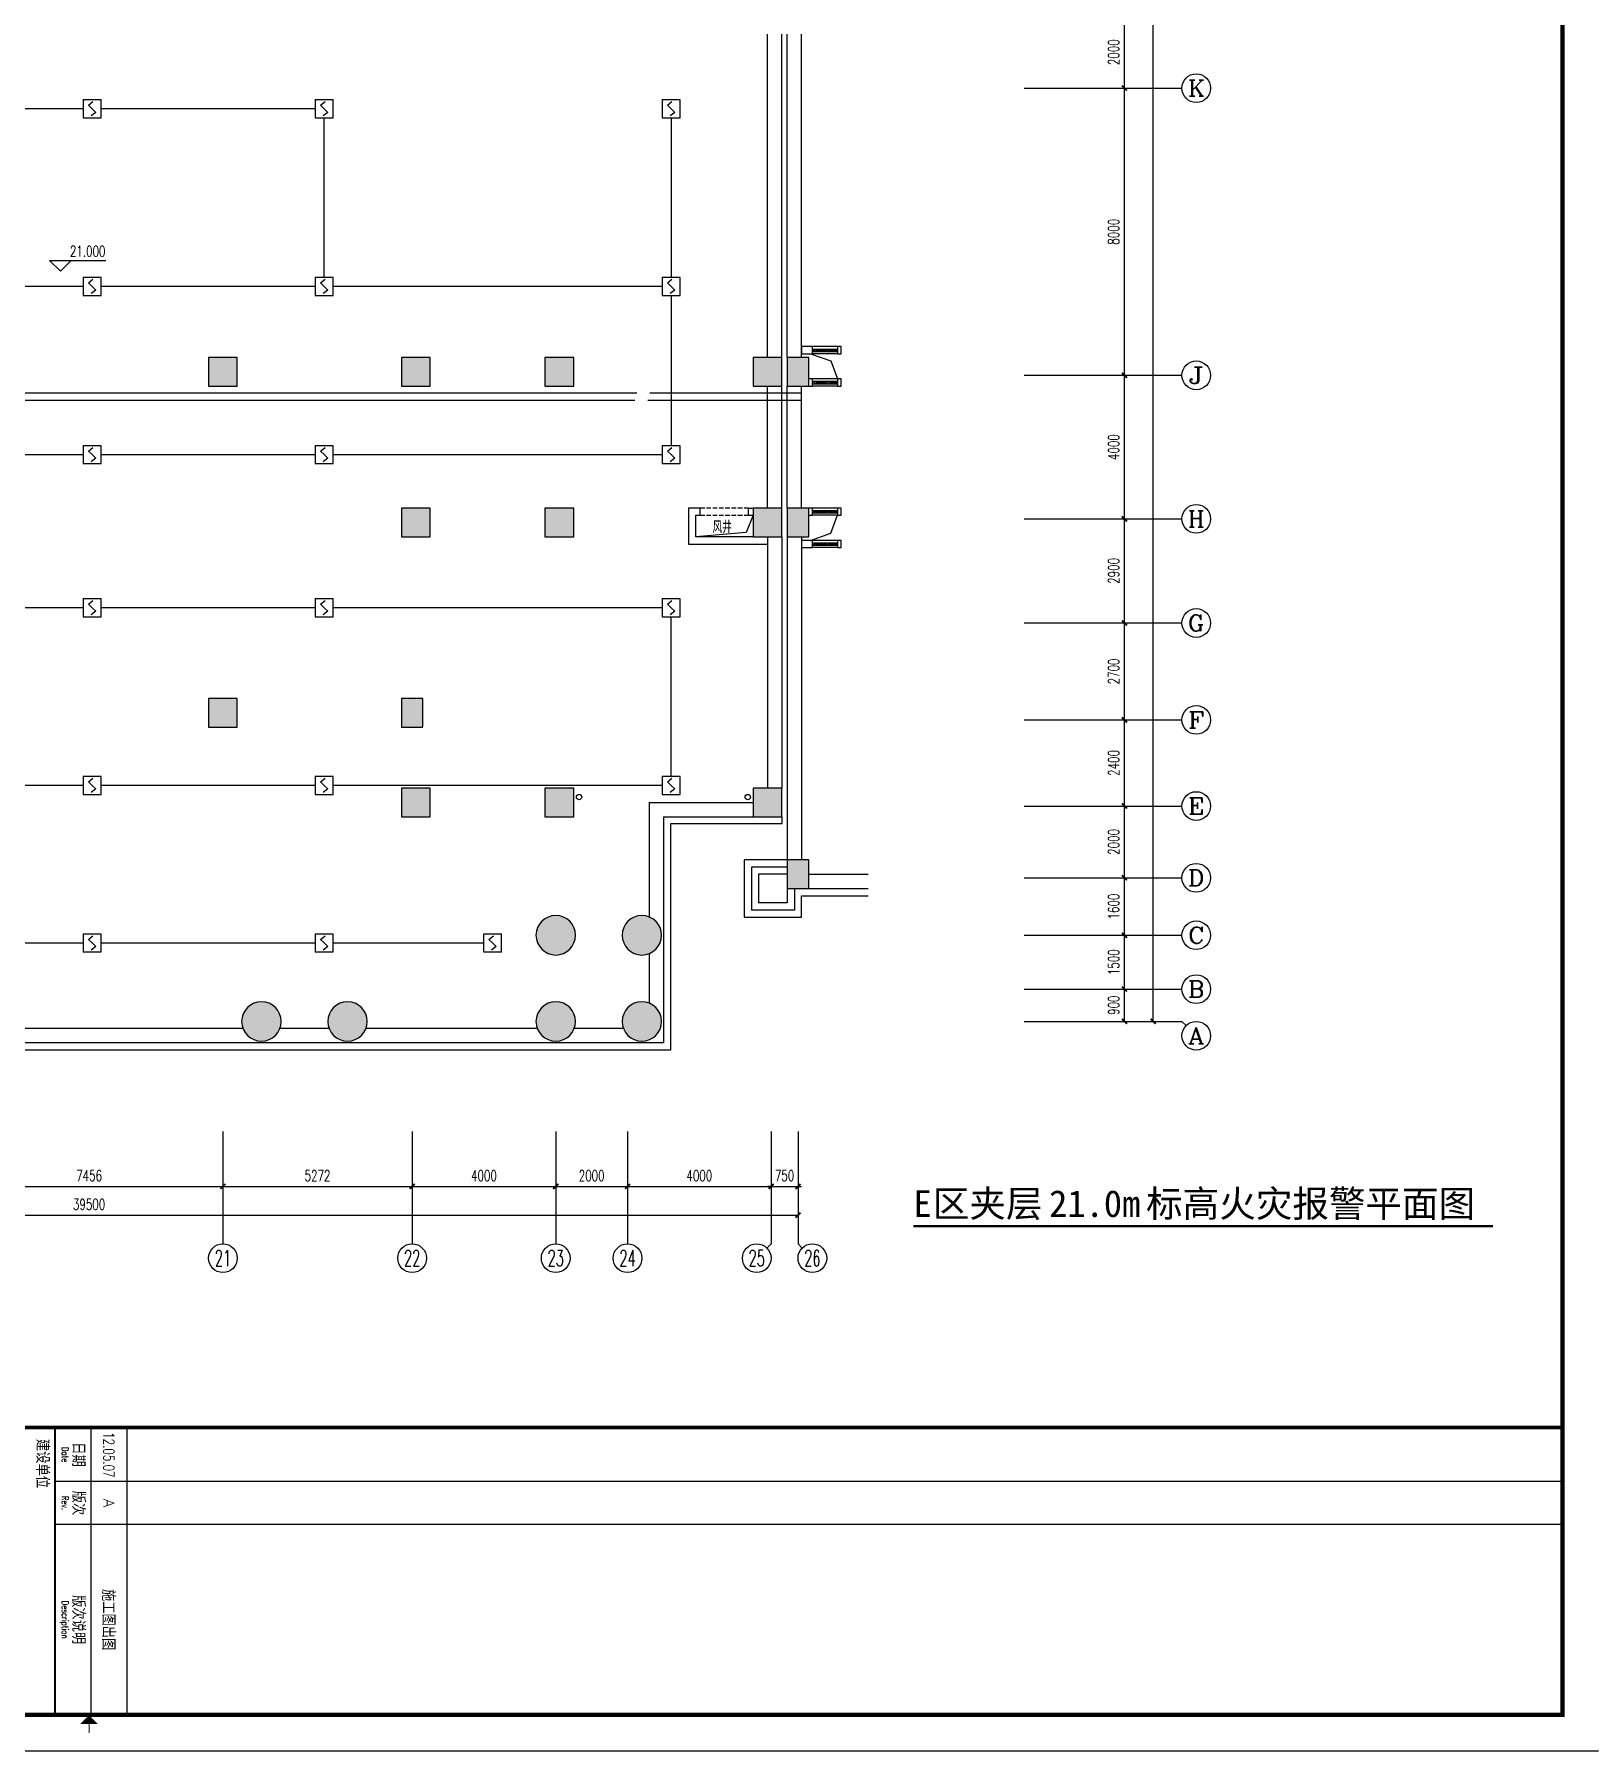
# Model space of a CAD drawing. Extents: x 190999 to 918899, y -200814 to 215286.
# Drawn here: x 791223 to 834553, y -200814 to -152996 of the extents above; entities that cross this region are included whole.
import ezdxf
from ezdxf.enums import TextEntityAlignment as Align

# ---------------------------------------------------------------- set-up
doc = ezdxf.new("R2010")
doc.units = 0
doc.header["$LTSCALE"] = 1000
doc.header["$MEASUREMENT"] = 0
doc.linetypes.add('DASH', pattern=[0.35, 0.25, -0.1])
doc.layers.get('Defpoints').update_dxf_attribs({"color": 1})
for name, color, linetype in [('00-EQUIP', 3, 'Continuous'), ('00-WIRE-4', 6, 'Continuous'), ('A-墙线', 2, 'Continuous'), ('A-外包装修', 250, 'Continuous'), ('AXIS', 3, 'Continuous'), ('AXIS_TEXT', 7, 'Continuous'), ('COLUMN', 2, 'Continuous'), ('DIM_ELEV', 3, 'Continuous'), ('DIM_SYMB', 3, 'Continuous'), ('PUB_HATCH', 250, 'Continuous'), ('PUB_TEXT', 7, 'Continuous'), ('WALL', 2, 'Continuous'), ('WINDOW', 177, 'Continuous'), ('图框', 189, 'Continuous'), ('房间名称', 7, 'Continuous'), ('洞口线', 165, 'Continuous'), ('雨水管', 151, 'Continuous')]:
    doc.layers.add(name, color=color, linetype=linetype)
doc.styles.add('_TCH_AXIS', font='COMPLEX', dxfattribs={"bigfont": 'GBCBIG'})
doc.styles.add('_TCH_DIM', font='SIMPLEX', dxfattribs={"bigfont": 'GBCBIG'})
doc.styles.add('COMPLEX', font='COMPLEX')
doc.styles.add('DIM_FONT', font='SIMPLEX', dxfattribs={"width": 0.7, "bigfont": 'GBCBIG'})
doc.styles.add('HT', font='simhei.ttf')
doc.styles.get("Standard").update_dxf_attribs({"font": 'simhei.ttf'})
doc.styles.add('TKZ1_tjhts.shx', font='tjromant.shx', dxfattribs={"bigfont": 'tjhts.shx'})
doc.styles.add('TKZ2_tjkts.shx', font='tjromant.shx', dxfattribs={"bigfont": 'tjkts.shx'})
doc.styles.add('XXK', font='romans.shx', dxfattribs={"width": 0.75, "bigfont": 'hzf.shx'})
doc.linetypes.add('4INE', pattern='A,1,-0.15,["4",XXK,S=0.3,R=0,X=-0.1,Y=-0.1],-0.25', length=1.4)
doc.dimstyles.new('DIMN', dxfattribs={"dimtxt": 300, "dimasz": 100, "dimexe": 250, "dimexo": 300, "dimgap": 150, "dimtad": 1, "dimdec": 0, "dimzin": 0, "dimdsep": 46, "dimtxsty": 'DIM_FONT', "dimblk": 'ARCHTICK', "dimcen": 0.09, "dimclrt": 7, "dimazin": 2, "dimtfac": 1, "dimtdec": 0, "dimtix": 1, "dimtmove": 2, "dimatfit": 3, "dimfxl": 0, "dimtolj": 1, "dimtzin": 0, "dimarcsym": 0})

# ---------------------------------------------------------------- blocks, each defined once
blk = doc.blocks.new('TJAD_TK_A0')
at = {"layer": '图框'}
for p, q in [((2162, -441.7), (2162, 399.3)), ((2087, 389.3), (2087, -30.7)), ((2099, 389.3), (2099, -30.7)), ((2072, -10.7), (2152, -10.7)), ((2072, -20.7), (2152, -20.7)), ((2072, -30.7), (2152, -30.7))]:
    blk.add_line(p, q, dxfattribs=at)
at = {"layer": '图框', "const_width": 1.2}
blk.add_lwpolyline([(2152, -431.7), (2152, 389.3), (998, 389.3), (998, -431.7)], close=True, dxfattribs=at)
at = {"layer": '图框'}
for points, const_width in [([(2072, 389.3), (2072, -431.7)], 1), ([(2154.61, -21.2), (2157.11, -21.2)], 0.3), ([(2072, -30.7), (2152, -30.7)], 0.6)]:
    blk.add_lwpolyline(points, dxfattribs=dict(at, const_width=const_width))
blk.add_solid([(2154.61, -23.7), (2154.61, -18.7), (2152.11, -21.2)], dxfattribs=at)
at = {"layer": '图框', "color": 3, "style": 'TKZ1_tjhts.shx', "width": 0.7}
blk.add_text('12.05.07', height=3, dxfattribs=at).set_placement((2079.58, -15.7), align=Align.MIDDLE_CENTER)
at = {"layer": '图框', "color": 3, "style": 'TKZ1_tjhts.shx'}
for s, height, p in [('A', 3, (2093, -15.7)), ('施工图出图', 3.6, (2125.5, -15.83))]:
    blk.add_text(s, height=height, dxfattribs=at).set_placement(p, align=Align.MIDDLE_CENTER)
at = {"layer": '图框', "style": 'TKZ2_tjkts.shx'}
for s, p in [('日期', (2079.5, -24.16)), ('版次', (2093, -24.16)), ('版次说明', (2125.5, -24.16)), ('建设单位', (2082, -34.16))]:
    blk.add_text(s, height=3.6, dxfattribs=at).set_placement(p, align=Align.MIDDLE_CENTER)
at = {"layer": '图框', "style": 'TKZ2_tjkts.shx', "width": 0.8}
for s, p in [('Date', (2079.5, -27.86)), ('Rev.', (2093, -27.86)), ('Description', (2125.5, -27.86))]:
    blk.add_text(s, height=1.8, dxfattribs=at).set_placement(p, align=Align.MIDDLE_CENTER)
blk = doc.blocks.new('_ArchTick')
at = {"const_width": 0.5}
blk.add_lwpolyline([(-0.7, -0.7), (0.7, 0.7)], dxfattribs=at)
blk = doc.blocks.new('*D1711')
at = {"layer": 'AXIS', "color": 0, "lineweight": -2}
for p, q in [((820799, -179596), (821843, -179596)), ((821593, -180496), (821593, -179596)), ((820799, -180496), (821843, -180496))]:
    blk.add_line(p, q, dxfattribs=at)
at = {"layer": 'Defpoints', "color": 0}
for p in [(820499, -179596), (821593, -179596), (820499, -180496)]:
    blk.add_point(p, dxfattribs=at)
at = {"layer": 'AXIS', "color": 0, "lineweight": -2, "xscale": 100, "yscale": 100, "zscale": 100}
for p, rotation in [((821593, -179596), 90), ((821593, -180496), 270)]:
    blk.add_blockref('_ArchTick', p, dxfattribs=dict(at, rotation=rotation))
at = {"layer": 'AXIS', "color": 7, "insert": (821293, -180046), "char_height": 300, "attachment_point": 5, "rotation": 90, "style": 'DIM_FONT'}
blk.add_mtext('\\A1;900', dxfattribs=at)
blk = doc.blocks.new('*D1712')
at = {"layer": 'AXIS', "color": 0, "lineweight": -2}
for p, q in [((820799, -178096), (821843, -178096)), ((821593, -179596), (821593, -178096)), ((820799, -179596), (821843, -179596))]:
    blk.add_line(p, q, dxfattribs=at)
at = {"layer": 'Defpoints', "color": 0}
for p in [(820499, -178096), (821593, -178096), (820499, -179596)]:
    blk.add_point(p, dxfattribs=at)
at = {"layer": 'AXIS', "color": 0, "lineweight": -2, "xscale": 100, "yscale": 100, "zscale": 100}
for p, rotation in [((821593, -178096), 90), ((821593, -179596), 270)]:
    blk.add_blockref('_ArchTick', p, dxfattribs=dict(at, rotation=rotation))
at = {"layer": 'AXIS', "color": 7, "insert": (821293, -178846), "char_height": 300, "attachment_point": 5, "rotation": 90, "style": 'DIM_FONT'}
blk.add_mtext('\\A1;1500', dxfattribs=at)
blk = doc.blocks.new('*D1713')
at = {"layer": 'AXIS', "color": 0, "lineweight": -2}
for p, q in [((820799, -176496), (821843, -176496)), ((821593, -178096), (821593, -176496)), ((820799, -178096), (821843, -178096))]:
    blk.add_line(p, q, dxfattribs=at)
at = {"layer": 'Defpoints', "color": 0}
for p in [(820499, -176496), (821593, -176496), (820499, -178096)]:
    blk.add_point(p, dxfattribs=at)
at = {"layer": 'AXIS', "color": 0, "lineweight": -2, "xscale": 100, "yscale": 100, "zscale": 100}
for p, rotation in [((821593, -176496), 90), ((821593, -178096), 270)]:
    blk.add_blockref('_ArchTick', p, dxfattribs=dict(at, rotation=rotation))
at = {"layer": 'AXIS', "color": 7, "insert": (821293, -177296), "char_height": 300, "attachment_point": 5, "rotation": 90, "style": 'DIM_FONT'}
blk.add_mtext('\\A1;1600', dxfattribs=at)
blk = doc.blocks.new('*D1714')
at = {"layer": 'AXIS', "color": 0, "lineweight": -2}
for p, q in [((820799, -174496), (821843, -174496)), ((821593, -176496), (821593, -174496)), ((820799, -176496), (821843, -176496))]:
    blk.add_line(p, q, dxfattribs=at)
at = {"layer": 'Defpoints', "color": 0}
for p in [(820499, -174496), (821593, -174496), (820499, -176496)]:
    blk.add_point(p, dxfattribs=at)
at = {"layer": 'AXIS', "color": 0, "lineweight": -2, "xscale": 100, "yscale": 100, "zscale": 100}
for p, rotation in [((821593, -174496), 90), ((821593, -176496), 270)]:
    blk.add_blockref('_ArchTick', p, dxfattribs=dict(at, rotation=rotation))
at = {"layer": 'AXIS', "color": 7, "insert": (821293, -175496), "char_height": 300, "attachment_point": 5, "rotation": 90, "style": 'DIM_FONT'}
blk.add_mtext('\\A1;2000', dxfattribs=at)
blk = doc.blocks.new('*D1715')
at = {"layer": 'AXIS', "color": 0, "lineweight": -2}
for p, q in [((820799, -172096), (821843, -172096)), ((821593, -174496), (821593, -172096)), ((820799, -174496), (821843, -174496))]:
    blk.add_line(p, q, dxfattribs=at)
at = {"layer": 'Defpoints', "color": 0}
for p in [(820499, -172096), (821593, -172096), (820499, -174496)]:
    blk.add_point(p, dxfattribs=at)
at = {"layer": 'AXIS', "color": 0, "lineweight": -2, "xscale": 100, "yscale": 100, "zscale": 100}
for p, rotation in [((821593, -172096), 90), ((821593, -174496), 270)]:
    blk.add_blockref('_ArchTick', p, dxfattribs=dict(at, rotation=rotation))
at = {"layer": 'AXIS', "color": 7, "insert": (821293, -173296), "char_height": 300, "attachment_point": 5, "rotation": 90, "style": 'DIM_FONT'}
blk.add_mtext('\\A1;2400', dxfattribs=at)
blk = doc.blocks.new('*D1716')
at = {"layer": 'AXIS', "color": 0, "lineweight": -2}
for p, q in [((820799, -169396), (821843, -169396)), ((821593, -172096), (821593, -169396)), ((820799, -172096), (821843, -172096))]:
    blk.add_line(p, q, dxfattribs=at)
at = {"layer": 'Defpoints', "color": 0}
for p in [(820499, -169396), (821593, -169396), (820499, -172096)]:
    blk.add_point(p, dxfattribs=at)
at = {"layer": 'AXIS', "color": 0, "lineweight": -2, "xscale": 100, "yscale": 100, "zscale": 100}
for p, rotation in [((821593, -169396), 90), ((821593, -172096), 270)]:
    blk.add_blockref('_ArchTick', p, dxfattribs=dict(at, rotation=rotation))
at = {"layer": 'AXIS', "color": 7, "insert": (821293, -170746), "char_height": 300, "attachment_point": 5, "rotation": 90, "style": 'DIM_FONT'}
blk.add_mtext('\\A1;2700', dxfattribs=at)
blk = doc.blocks.new('*D1717')
at = {"layer": 'AXIS', "color": 0, "lineweight": -2}
for p, q in [((820799, -166496), (821843, -166496)), ((821593, -169396), (821593, -166496)), ((820799, -169396), (821843, -169396))]:
    blk.add_line(p, q, dxfattribs=at)
at = {"layer": 'Defpoints', "color": 0}
for p in [(820499, -166496), (821593, -166496), (820499, -169396)]:
    blk.add_point(p, dxfattribs=at)
at = {"layer": 'AXIS', "color": 0, "lineweight": -2, "xscale": 100, "yscale": 100, "zscale": 100}
for p, rotation in [((821593, -166496), 90), ((821593, -169396), 270)]:
    blk.add_blockref('_ArchTick', p, dxfattribs=dict(at, rotation=rotation))
at = {"layer": 'AXIS', "color": 7, "insert": (821293, -167946), "char_height": 300, "attachment_point": 5, "rotation": 90, "style": 'DIM_FONT'}
blk.add_mtext('\\A1;2900', dxfattribs=at)
blk = doc.blocks.new('*D1718')
at = {"layer": 'AXIS', "color": 0, "lineweight": -2}
for p, q in [((820799, -162496), (821843, -162496)), ((821593, -166496), (821593, -162496)), ((820799, -166496), (821843, -166496))]:
    blk.add_line(p, q, dxfattribs=at)
at = {"layer": 'Defpoints', "color": 0}
for p in [(820499, -162496), (821593, -162496), (820499, -166496)]:
    blk.add_point(p, dxfattribs=at)
at = {"layer": 'AXIS', "color": 0, "lineweight": -2, "xscale": 100, "yscale": 100, "zscale": 100}
for p, rotation in [((821593, -162496), 90), ((821593, -166496), 270)]:
    blk.add_blockref('_ArchTick', p, dxfattribs=dict(at, rotation=rotation))
at = {"layer": 'AXIS', "color": 7, "insert": (821293, -164496), "char_height": 300, "attachment_point": 5, "rotation": 90, "style": 'DIM_FONT'}
blk.add_mtext('\\A1;4000', dxfattribs=at)
blk = doc.blocks.new('*D1719')
at = {"layer": 'AXIS', "color": 0, "lineweight": -2}
for p, q in [((820799, -154496), (821843, -154496)), ((821593, -162496), (821593, -154496)), ((820799, -162496), (821843, -162496))]:
    blk.add_line(p, q, dxfattribs=at)
at = {"layer": 'Defpoints', "color": 0}
for p in [(820499, -154496), (821593, -154496), (820499, -162496)]:
    blk.add_point(p, dxfattribs=at)
at = {"layer": 'AXIS', "color": 0, "lineweight": -2, "xscale": 100, "yscale": 100, "zscale": 100}
for p, rotation in [((821593, -154496), 90), ((821593, -162496), 270)]:
    blk.add_blockref('_ArchTick', p, dxfattribs=dict(at, rotation=rotation))
at = {"layer": 'AXIS', "color": 7, "insert": (821293, -158496), "char_height": 300, "attachment_point": 5, "rotation": 90, "style": 'DIM_FONT'}
blk.add_mtext('\\A1;8000', dxfattribs=at)
blk = doc.blocks.new('*D1720')
at = {"layer": 'AXIS', "color": 0, "lineweight": -2}
for p, q in [((820799, -152496), (821843, -152496)), ((821593, -154496), (821593, -152496)), ((820799, -154496), (821843, -154496))]:
    blk.add_line(p, q, dxfattribs=at)
at = {"layer": 'Defpoints', "color": 0}
for p in [(820499, -152496), (821593, -152496), (820499, -154496)]:
    blk.add_point(p, dxfattribs=at)
at = {"layer": 'AXIS', "color": 0, "lineweight": -2, "xscale": 100, "yscale": 100, "zscale": 100}
for p, rotation in [((821593, -152496), 90), ((821593, -154496), 270)]:
    blk.add_blockref('_ArchTick', p, dxfattribs=dict(at, rotation=rotation))
at = {"layer": 'AXIS', "color": 7, "insert": (821293, -153496), "char_height": 300, "attachment_point": 5, "rotation": 90, "style": 'DIM_FONT'}
blk.add_mtext('\\A1;2000', dxfattribs=at)
blk = doc.blocks.new('*D1738')
at = {"layer": 'AXIS', "color": 0, "lineweight": -2}
for p, q in [((820799, -92496), (822643, -92496)), ((822393, -180496), (822393, -92496)), ((820799, -180496), (822643, -180496))]:
    blk.add_line(p, q, dxfattribs=at)
at = {"layer": 'Defpoints', "color": 0}
for p in [(820499, -92496), (822393, -92496), (820499, -180496)]:
    blk.add_point(p, dxfattribs=at)
at = {"layer": 'AXIS', "color": 0, "lineweight": -2, "xscale": 100, "yscale": 100, "zscale": 100}
for p, rotation in [((822393, -92496), 90), ((822393, -180496), 270)]:
    blk.add_blockref('_ArchTick', p, dxfattribs=dict(at, rotation=rotation))
at = {"layer": 'AXIS', "color": 7, "insert": (822093, -136496), "char_height": 300, "attachment_point": 5, "rotation": 90, "style": 'DIM_FONT'}
blk.add_mtext('\\A1;88000', dxfattribs=at)
blk = doc.blocks.new('*D1772')
at = {"layer": 'AXIS', "color": 0, "lineweight": -2}
for p, q in [((789021, -183868), (789021, -185343)), ((796476, -183868), (796476, -185343)), ((789021, -185093), (796476, -185093))]:
    blk.add_line(p, q, dxfattribs=at)
at = {"layer": 'Defpoints', "color": 0}
for p in [(789021, -183568), (796476, -183568), (796476, -185093)]:
    blk.add_point(p, dxfattribs=at)
at = {"layer": 'AXIS', "color": 0, "lineweight": -2, "xscale": 100, "yscale": 100, "zscale": 100, "rotation": 180}
blk.add_blockref('_ArchTick', (789021, -185093), dxfattribs=at)
at = {"layer": 'AXIS', "color": 0, "lineweight": -2, "xscale": 100, "yscale": 100, "zscale": 100}
blk.add_blockref('_ArchTick', (796476, -185093), dxfattribs=at)
at = {"layer": 'AXIS', "color": 7, "insert": (792749, -184793), "char_height": 300, "attachment_point": 5, "style": 'DIM_FONT'}
blk.add_mtext('\\A1;7456', dxfattribs=at)
blk = doc.blocks.new('*D1773')
at = {"layer": 'AXIS', "color": 0, "lineweight": -2}
for p, q in [((796476, -183868), (796476, -185343)), ((801749, -183868), (801749, -185343)), ((796476, -185093), (801749, -185093))]:
    blk.add_line(p, q, dxfattribs=at)
at = {"layer": 'Defpoints', "color": 0}
for p in [(796476, -183568), (801749, -183568), (801749, -185093)]:
    blk.add_point(p, dxfattribs=at)
at = {"layer": 'AXIS', "color": 0, "lineweight": -2, "xscale": 100, "yscale": 100, "zscale": 100, "rotation": 180}
blk.add_blockref('_ArchTick', (796476, -185093), dxfattribs=at)
at = {"layer": 'AXIS', "color": 0, "lineweight": -2, "xscale": 100, "yscale": 100, "zscale": 100}
blk.add_blockref('_ArchTick', (801749, -185093), dxfattribs=at)
at = {"layer": 'AXIS', "color": 7, "insert": (799112, -184793), "char_height": 300, "attachment_point": 5, "style": 'DIM_FONT'}
blk.add_mtext('\\A1;5272', dxfattribs=at)
blk = doc.blocks.new('*D1774')
at = {"layer": 'AXIS', "color": 0, "lineweight": -2}
for p, q in [((801749, -183868), (801749, -185343)), ((805749, -183868), (805749, -185343)), ((801749, -185093), (805749, -185093))]:
    blk.add_line(p, q, dxfattribs=at)
at = {"layer": 'Defpoints', "color": 0}
for p in [(801749, -183568), (805749, -183568), (805749, -185093)]:
    blk.add_point(p, dxfattribs=at)
at = {"layer": 'AXIS', "color": 0, "lineweight": -2, "xscale": 100, "yscale": 100, "zscale": 100, "rotation": 180}
blk.add_blockref('_ArchTick', (801749, -185093), dxfattribs=at)
at = {"layer": 'AXIS', "color": 0, "lineweight": -2, "xscale": 100, "yscale": 100, "zscale": 100}
blk.add_blockref('_ArchTick', (805749, -185093), dxfattribs=at)
at = {"layer": 'AXIS', "color": 7, "insert": (803749, -184793), "char_height": 300, "attachment_point": 5, "style": 'DIM_FONT'}
blk.add_mtext('\\A1;4000', dxfattribs=at)
blk = doc.blocks.new('*D1775')
at = {"layer": 'AXIS', "color": 0, "lineweight": -2}
for p, q in [((805749, -183868), (805749, -185343)), ((807749, -183868), (807749, -185343)), ((805749, -185093), (807749, -185093))]:
    blk.add_line(p, q, dxfattribs=at)
at = {"layer": 'Defpoints', "color": 0}
for p in [(805749, -183568), (807749, -183568), (807749, -185093)]:
    blk.add_point(p, dxfattribs=at)
at = {"layer": 'AXIS', "color": 0, "lineweight": -2, "xscale": 100, "yscale": 100, "zscale": 100, "rotation": 180}
blk.add_blockref('_ArchTick', (805749, -185093), dxfattribs=at)
at = {"layer": 'AXIS', "color": 0, "lineweight": -2, "xscale": 100, "yscale": 100, "zscale": 100}
blk.add_blockref('_ArchTick', (807749, -185093), dxfattribs=at)
at = {"layer": 'AXIS', "color": 7, "insert": (806749, -184793), "char_height": 300, "attachment_point": 5, "style": 'DIM_FONT'}
blk.add_mtext('\\A1;2000', dxfattribs=at)
blk = doc.blocks.new('*D1776')
at = {"layer": 'AXIS', "color": 0, "lineweight": -2}
for p, q in [((807749, -183868), (807749, -185343)), ((811749, -183868), (811749, -185343)), ((807749, -185093), (811749, -185093))]:
    blk.add_line(p, q, dxfattribs=at)
at = {"layer": 'Defpoints', "color": 0}
for p in [(807749, -183568), (811749, -183568), (811749, -185093)]:
    blk.add_point(p, dxfattribs=at)
at = {"layer": 'AXIS', "color": 0, "lineweight": -2, "xscale": 100, "yscale": 100, "zscale": 100, "rotation": 180}
blk.add_blockref('_ArchTick', (807749, -185093), dxfattribs=at)
at = {"layer": 'AXIS', "color": 0, "lineweight": -2, "xscale": 100, "yscale": 100, "zscale": 100}
blk.add_blockref('_ArchTick', (811749, -185093), dxfattribs=at)
at = {"layer": 'AXIS', "color": 7, "insert": (809749, -184793), "char_height": 300, "attachment_point": 5, "style": 'DIM_FONT'}
blk.add_mtext('\\A1;4000', dxfattribs=at)
blk = doc.blocks.new('*D1777')
at = {"layer": 'AXIS', "color": 0, "lineweight": -2}
for p, q in [((811749, -183868), (811749, -185343)), ((812499, -183868), (812499, -185343)), ((811749, -185093), (811649, -185093)), ((811749, -185093), (812499, -185093)), ((812499, -185093), (812599, -185093))]:
    blk.add_line(p, q, dxfattribs=at)
at = {"layer": 'Defpoints', "color": 0}
for p in [(811749, -183568), (812499, -183568), (812499, -185093)]:
    blk.add_point(p, dxfattribs=at)
at = {"layer": 'AXIS', "color": 0, "lineweight": -2, "xscale": 100, "yscale": 100, "zscale": 100}
blk.add_blockref('_ArchTick', (811749, -185093), dxfattribs=at)
at = {"layer": 'AXIS', "color": 0, "lineweight": -2, "xscale": 100, "yscale": 100, "zscale": 100, "rotation": 180}
blk.add_blockref('_ArchTick', (812499, -185093), dxfattribs=at)
at = {"layer": 'AXIS', "color": 7, "insert": (812124, -184793), "char_height": 300, "attachment_point": 5, "style": 'DIM_FONT'}
blk.add_mtext('\\A1;750', dxfattribs=at)
blk = doc.blocks.new('*D1778')
at = {"layer": 'AXIS', "color": 0, "lineweight": -2}
for p, q in [((772999, -183868), (772999, -186143)), ((812499, -183868), (812499, -186143)), ((772999, -185893), (812499, -185893))]:
    blk.add_line(p, q, dxfattribs=at)
at = {"layer": 'Defpoints', "color": 0}
for p in [(772999, -183568), (812499, -183568), (812499, -185893)]:
    blk.add_point(p, dxfattribs=at)
at = {"layer": 'AXIS', "color": 0, "lineweight": -2, "xscale": 100, "yscale": 100, "zscale": 100, "rotation": 180}
blk.add_blockref('_ArchTick', (772999, -185893), dxfattribs=at)
at = {"layer": 'AXIS', "color": 0, "lineweight": -2, "xscale": 100, "yscale": 100, "zscale": 100}
blk.add_blockref('_ArchTick', (812499, -185893), dxfattribs=at)
at = {"layer": 'AXIS', "color": 7, "insert": (792749, -185593), "char_height": 300, "attachment_point": 5, "style": 'DIM_FONT'}
blk.add_mtext('\\A1;39500', dxfattribs=at)
blk = doc.blocks.new('$WINLIB2D$00000039')
at = {"color": 0}
for p, q in [((0.5, 0.5), (-0.5, 0.5)), ((-0.5, 0.167), (0.5, 0.167)), ((-0.452, -0.167), (-0.5, 0.084)), ((-0.384, -0.167), (-0.448, 0.167)), ((-0.316, -0.167), (-0.38, 0.167)), ((-0.248, -0.167), (-0.312, 0.167)), ((-0.18, -0.167), (-0.244, 0.167)), ((-0.112, -0.167), (-0.176, 0.167)), ((-0.044, -0.167), (-0.108, 0.167)), ((0.024, -0.167), (-0.04, 0.167)), ((0.092, -0.167), (0.028, 0.167)), ((0.16, -0.167), (0.096, 0.167)), ((0.228, -0.167), (0.164, 0.167)), ((0.296, -0.167), (0.232, 0.167)), ((0.364, -0.167), (0.3, 0.167)), ((0.432, -0.167), (0.368, 0.167)), ((0.5, -0.167), (0.436, 0.167)), ((-0.5, -0.167), (0.5, -0.167)), ((0.5, -0.5), (-0.5, -0.5))]:
    blk.add_line(p, q, dxfattribs=at)
blk = doc.blocks.new('_AXISO')
blk.add_circle((0, 0), 0.5)
at = {"layer": 'AXIS_TEXT', "style": 'COMPLEX', "width": 1.041667}
blk.add_attdef('A', text='', height=0.56, dxfattribs=at).set_placement((-0.25, -0.28), (0.25, -0.28), align=Align.FIT)
blk = doc.blocks.new('_LINKPT1')
at = {"color": 0}
blk.add_line((0, 0), (0, 0), dxfattribs=at)
blk = doc.blocks.new('3S1KCGW2')
for p, q in [((0.5, 0.5), (-0.5, 0.5)), ((-0.5, 0.5), (-0.5, -0.5)), ((-0.2, 0.2), (0.05, 0.4)), ((0, 0), (-0.2, 0.2)), ((0, 0), (0.2, -0.2)), ((0.5, -0.5), (0.5, 0.5)), ((-0.5, -0.5), (0.5, -0.5)), ((0.2, -0.2), (-0.05, -0.4))]:
    blk.add_line(p, q)
at = {"const_width": 0.04, "flags": 128}
blk.add_lwpolyline([(-0.5, -0.5), (-0.5, 0.5), (0.5, 0.5), (0.5, -0.5)], close=True, dxfattribs=at)
at = {"xscale": 0.002, "yscale": 0.002, "zscale": 0.002}
for p in [(-0.5, 0), (0, 0.5), (0.5, 0), (0, -0.5)]:
    blk.add_blockref('_LINKPT1', p, dxfattribs=at)
at = {"flags": 9}
blk.add_attdef('A', (0, 0), '', height=0.00002, dxfattribs=at)

msp = doc.modelspace()

# ---------------------------------------------------------------- hatches: boundary and pattern name
at = {"layer": 'PUB_HATCH'}
for points in [[(796876.5, -161996.3), (796076.5, -161996.3), (796076.5, -162796.3), (796876.5, -162796.3)], [(801448.5, -162796.3), (802248.5, -162796.3), (802248.5, -161996.3), (801448.5, -161996.3)], [(805448.5, -161996.3), (805448.5, -162796.3), (806248.5, -162796.3), (806248.5, -161996.3)], [(811248.5, -161996.3), (811248.5, -162796.3), (812048.5, -162796.3), (812048.5, -161996.3)], [(812198.5, -161996.3), (812198.5, -162796.3), (812798.5, -162796.3), (812798.5, -161996.3)], [(801448.5, -166196.3), (801448.5, -166996.3), (802248.5, -166996.3), (802248.5, -166196.3)], [(805448.5, -166196.3), (805448.5, -166996.3), (806248.5, -166996.3), (806248.5, -166196.3)], [(811248.5, -166196.3), (811248.5, -166996.3), (812048.5, -166996.3), (812048.5, -166196.3)], [(812198.5, -166196.3), (812198.5, -166996.3), (812798.5, -166996.3), (812798.5, -166196.3)], [(796076.5, -171496.3), (796076.5, -172296.3), (796876.5, -172296.3), (796876.5, -171496.3)], [(801448.5, -171496.3), (801448.5, -172296.3), (802048.5, -172296.3), (802048.5, -171496.3)], [(801448.5, -173996.3), (801448.5, -174796.3), (802248.5, -174796.3), (802248.5, -173996.3)], [(805448.5, -173996.3), (805448.5, -174796.3), (806248.5, -174796.3), (806248.5, -173996.3)], [(811248.5, -173996.3), (811248.5, -174796.3), (812048.5, -174796.3), (812048.5, -173996.3)], [(812198.5, -175996.3), (812198.5, -176796.3), (812798.5, -176796.3), (812798.5, -175996.3)], [(805198.5, -178096.3, 1), (806298.5, -178096.3, 1)], [(808698.5, -178096.3, 1), (807598.5, -178096.3, 1)], [(798098.5, -180496.3, 1), (796998.5, -180496.3, 1)], [(800498.5, -180496.3, 1), (799398.5, -180496.3, 1)], [(806298.5, -180496.3, 1), (805198.5, -180496.3, 1)], [(808698.5, -180496.3, 1), (807598.5, -180496.3, 1)]]:
    msp.add_hatch(color=256, dxfattribs=at).paths.add_polyline_path(points)

# ---------------------------------------------------------------- linework, layer by layer
at = {"layer": '00-WIRE-4'}
for p, q in [((792582, -155071.3), (786455, -155071.3)), ((799046, -155071.3), (793082, -155071.3)), ((799296, -159771.3), (799296, -155321.3)), ((808962, -155321.3), (808962, -159771.3)), ((792582, -160021.3), (786455, -160021.3)), ((799046, -160021.3), (793082, -160021.3)), ((808712, -160021.3), (799546, -160021.3)), ((808962, -160271.3), (808962, -164456.8)), ((807953.8, -163196.3), (781048.5, -163196.3)), ((812598.5, -163196.3), (808317.5, -163196.3)), ((786455, -164706.8), (792582, -164706.8)), ((793082, -164706.8), (799046, -164706.8)), ((799546, -164706.8), (808712, -164706.8)), ((792582, -168971.3), (786455, -168971.3)), ((799046, -168971.3), (793082, -168971.3)), ((808712, -168971.3), (799546, -168971.3)), ((808962, -173671.3), (808962, -169221.3)), ((792582, -173921.3), (786455, -173921.3)), ((799046, -173921.3), (793082, -173921.3)), ((808712, -173921.3), (799546, -173921.3)), ((786455, -178311.3), (792582, -178311.3)), ((793082, -178311.3), (799046, -178311.3)), ((799546, -178311.3), (803738.5, -178311.3))]:
    msp.add_line(p, q, dxfattribs=at)
at = {"layer": '00-WIRE-4', "linetype": '4INE'}
for p, q in [((808010.3, -162996.3), (781248.5, -162996.3)), ((812598.5, -162996.3), (808374, -162996.3))]:
    msp.add_line(p, q, dxfattribs=at)
at = {"layer": 'A-墙线'}
for p, q in [((811648.5, -161996.3), (811648.5, -152996.3)), ((812048.5, -161996.3), (812048.5, -152996.3)), ((812198.5, -161996.3), (812198.5, -152996.3)), ((812598.5, -161996.3), (812598.5, -152996.3)), ((811648.5, -166196.3), (811648.5, -162796.3)), ((812048.5, -166196.3), (812048.5, -162796.3)), ((812198.5, -166196.3), (812198.5, -162796.3)), ((812598.5, -166196.3), (812598.5, -162796.3)), ((811123.5, -166396.3), (811123.5, -166196.3)), ((811648.5, -166996.3), (811648.5, -173996.3)), ((812048.5, -166996.3), (812048.5, -173996.3)), ((812198.5, -166996.3), (812198.5, -175996.3)), ((812598.5, -166996.3), (812598.5, -175996.3)), ((808348.5, -174396.3), (811248.5, -174396.3)), ((808348.5, -174396.3), (808348.5, -177584)), ((808748.5, -174796.3), (811248.5, -174796.3)), ((808748.5, -174796.3), (808748.5, -181096.3)), ((811198.5, -176196.3), (811198.5, -177396.3)), ((812198.5, -176196.3), (811198.5, -176196.3)), ((811398.5, -176396.3), (811398.5, -177196.3)), ((812198.5, -176396.3), (811398.5, -176396.3)), ((812798.5, -176396.3), (814448.5, -176396.3)), ((812198.5, -176796.3), (812198.5, -177196.3)), ((812398.5, -176796.3), (812398.5, -177396.3)), ((812798.5, -176796.3), (814448.5, -176796.3)), ((812398.5, -177396.3), (811198.5, -177396.3)), ((812198.5, -177196.3), (811398.5, -177196.3)), ((808348.5, -178608.7), (808348.5, -179984)), ((797039.2, -180696.3), (788457.9, -180696.3)), ((799439.2, -180696.3), (798057.9, -180696.3)), ((805239.2, -180696.3), (800457.9, -180696.3)), ((807639.2, -180696.3), (806257.9, -180696.3)), ((808748.5, -181096.3), (776748.5, -181096.3))]:
    msp.add_line(p, q, dxfattribs=at)
for points in [[(811248.5, -166996.3), (809648.5, -166996.3), (809648.5, -166396.3), (809773.5, -166396.3), (809773.5, -166196.3), (809448.5, -166196.3), (809448.5, -167196.3), (811648.5, -167196.3)], [(811123.5, -166196.3), (811248.5, -166196.3)], [(811123.5, -166396.3), (811248.5, -166396.3)]]:
    msp.add_lwpolyline(points, dxfattribs=at)
at = {"layer": 'A-外包装修'}
for points in [[(812048.5, -174796.3), (812048.5, -174996.3), (808948.5, -174996.3), (808948.5, -181296.3), (776548.5, -181296.3), (776548.5, -174996.3), (773448.5, -174996.3), (773448.5, -174796.3)], [(812198.5, -175996.3), (810998.5, -175996.3), (810998.5, -177596.3), (812598.5, -177596.3), (812598.5, -176996.3), (814448.5, -176996.3)]]:
    msp.add_lwpolyline(points, dxfattribs=at)
at = {"layer": 'AXIS'}
for p, q in [((818798.5, -154496.3), (823193, -154496.3)), ((818798.5, -162496.3), (823193, -162496.3)), ((818798.5, -166496.3), (823193, -166496.3)), ((818798.5, -169396.3), (823193, -169396.3)), ((818798.5, -172096.3), (823193, -172096.3)), ((818798.5, -174496.3), (823193, -174496.3)), ((818798.5, -176496.3), (823193, -176496.3)), ((818798.5, -178096.3), (823193, -178096.3)), ((818798.5, -179596.3), (823193, -179596.3)), ((818798.5, -180496.3), (823193, -180496.3)), ((823310.1, -180613.5), (823193, -180496.3)), ((796476.5, -183567.8), (796476.5, -186692.8)), ((801748.5, -183567.8), (801748.5, -186692.8)), ((805748.5, -183567.8), (805748.5, -186692.8)), ((807748.5, -183567.8), (807748.5, -186692.8)), ((811748.5, -183567.8), (811748.5, -186692.8)), ((812498.5, -183567.8), (812498.5, -186692.8)), ((811631.4, -186810), (811748.5, -186692.8)), ((812615.7, -186810), (812498.5, -186692.8))]:
    msp.add_line(p, q, dxfattribs=at)
at = {"layer": 'COLUMN'}
for p, q in [((796876.5, -161996.3), (796076.5, -161996.3)), ((796076.5, -161996.3), (796076.5, -162796.3)), ((796876.5, -162796.3), (796876.5, -161996.3)), ((802248.5, -161996.3), (801448.5, -161996.3)), ((801448.5, -161996.3), (801448.5, -162796.3)), ((802248.5, -162796.3), (802248.5, -161996.3)), ((805448.5, -161996.3), (805448.5, -162796.3)), ((806248.5, -161996.3), (805448.5, -161996.3)), ((806248.5, -162796.3), (806248.5, -161996.3)), ((811248.5, -161996.3), (811248.5, -162796.3)), ((812048.5, -161996.3), (811248.5, -161996.3)), ((812048.5, -162796.3), (812048.5, -161996.3)), ((812198.5, -161996.3), (812198.5, -162796.3)), ((812798.5, -161996.3), (812198.5, -161996.3)), ((812798.5, -162796.3), (812798.5, -161996.3)), ((796076.5, -162796.3), (796876.5, -162796.3)), ((801448.5, -162796.3), (802248.5, -162796.3)), ((805448.5, -162796.3), (806248.5, -162796.3)), ((811248.5, -162796.3), (812048.5, -162796.3)), ((812198.5, -162796.3), (812798.5, -162796.3)), ((801448.5, -166196.3), (801448.5, -166996.3)), ((802248.5, -166196.3), (801448.5, -166196.3)), ((802248.5, -166996.3), (802248.5, -166196.3)), ((805448.5, -166196.3), (805448.5, -166996.3)), ((806248.5, -166196.3), (805448.5, -166196.3)), ((806248.5, -166996.3), (806248.5, -166196.3)), ((811248.5, -166196.3), (811248.5, -166996.3)), ((812048.5, -166196.3), (811248.5, -166196.3)), ((812048.5, -166996.3), (812048.5, -166196.3)), ((812198.5, -166196.3), (812198.5, -166996.3)), ((812798.5, -166196.3), (812198.5, -166196.3)), ((812798.5, -166996.3), (812798.5, -166196.3)), ((801448.5, -166996.3), (802248.5, -166996.3)), ((805448.5, -166996.3), (806248.5, -166996.3)), ((811248.5, -166996.3), (812048.5, -166996.3)), ((812198.5, -166996.3), (812798.5, -166996.3)), ((796076.5, -171496.3), (796076.5, -172296.3)), ((796876.5, -171496.3), (796076.5, -171496.3)), ((796876.5, -172296.3), (796876.5, -171496.3)), ((801448.5, -171496.3), (801448.5, -172296.3)), ((802048.5, -171496.3), (801448.5, -171496.3)), ((802048.5, -172296.3), (802048.5, -171496.3)), ((796076.5, -172296.3), (796876.5, -172296.3)), ((801448.5, -172296.3), (802048.5, -172296.3)), ((801448.5, -173996.3), (801448.5, -174796.3)), ((802248.5, -173996.3), (801448.5, -173996.3)), ((802248.5, -174796.3), (802248.5, -173996.3)), ((805448.5, -173996.3), (805448.5, -174796.3)), ((806248.5, -173996.3), (805448.5, -173996.3)), ((806248.5, -174796.3), (806248.5, -173996.3)), ((811248.5, -173996.3), (811248.5, -174796.3)), ((812048.5, -173996.3), (811248.5, -173996.3)), ((812048.5, -174796.3), (812048.5, -173996.3)), ((801448.5, -174796.3), (802248.5, -174796.3)), ((805448.5, -174796.3), (806248.5, -174796.3)), ((811248.5, -174796.3), (812048.5, -174796.3)), ((812198.5, -175996.3), (812198.5, -176796.3)), ((812798.5, -175996.3), (812198.5, -175996.3)), ((812798.5, -176796.3), (812798.5, -175996.3)), ((812198.5, -176796.3), (812798.5, -176796.3))]:
    msp.add_line(p, q, dxfattribs=at)
for centre, start, end in [((805748.5, -178096.3), 0, 180), ((808148.5, -178096.3), 0, 180), ((805748.5, -178096.3), 180, 0), ((808148.5, -178096.3), 180, 0), ((797548.5, -180496.3), 0, 180), ((799948.5, -180496.3), 0, 180), ((805748.5, -180496.3), 0, 180), ((808148.5, -180496.3), 0, 180), ((797548.5, -180496.3), 180, 0), ((799948.5, -180496.3), 180, 0), ((805748.5, -180496.3), 180, 0), ((808148.5, -180496.3), 180, 0)]:
    msp.add_arc(centre, 550, start, end, dxfattribs=at)
at = {"layer": 'DIM_ELEV'}
for p, q in [((791949.6, -159593.8), (791649.6, -159293.8)), ((791649.6, -159293.8), (793214.6, -159293.8)), ((791949.6, -159593.8), (792249.6, -159293.8))]:
    msp.add_line(p, q, dxfattribs=at)
at = {"layer": 'DIM_SYMB', "const_width": 70}
msp.add_lwpolyline([(815713.7, -186202.9), (831864.2, -186202.9)], dxfattribs=at)
at = {"layer": 'WALL'}
for p, q in [((812898.5, -161696.7), (812598.5, -161696.7)), ((812598.5, -161696.7), (812598.5, -161896.7)), ((812598.5, -161896.7), (812898.5, -161896.7)), ((812898.5, -161896.7), (812898.5, -161696.7)), ((813698.5, -161696.7), (813598.5, -161696.7)), ((813598.5, -161696.7), (813598.5, -161896.7)), ((813598.5, -161896.7), (813698.5, -161896.7)), ((813698.5, -161896.7), (813698.5, -161696.7)), ((812898.5, -162596.6), (812798.5, -162596.6)), ((812798.5, -162796.6), (812898.5, -162796.6)), ((812898.5, -162796.6), (812898.5, -162596.6)), ((813698.5, -162596.6), (813598.5, -162596.6)), ((813598.5, -162596.6), (813598.5, -162796.6)), ((813598.5, -162796.6), (813698.5, -162796.6)), ((813698.5, -162796.6), (813698.5, -162596.6)), ((812898.5, -166196), (812798.5, -166196)), ((812798.5, -166396), (812898.5, -166396)), ((812898.5, -166396), (812898.5, -166196)), ((813698.5, -166196), (813598.5, -166196)), ((813598.5, -166196), (813598.5, -166396)), ((813598.5, -166396), (813698.5, -166396)), ((813698.5, -166396), (813698.5, -166196)), ((812898.5, -167095.9), (812598.5, -167095.9)), ((812598.5, -167095.9), (812598.5, -167295.9)), ((812598.5, -167295.9), (812898.5, -167295.9)), ((812898.5, -167295.9), (812898.5, -167095.9)), ((813698.5, -167095.9), (813598.5, -167095.9)), ((813598.5, -167095.9), (813598.5, -167295.9)), ((813598.5, -167295.9), (813698.5, -167295.9)), ((813698.5, -167295.9), (813698.5, -167095.9))]:
    msp.add_line(p, q, dxfattribs=at)
at = {"layer": '洞口线', "linetype": 'DASH', "ltscale": 0.5}
for p, q in [((811123.5, -166196.3), (809773.5, -166196.3)), ((809773.5, -166396.3), (811123.5, -166396.3))]:
    msp.add_line(p, q, dxfattribs=at)
at = {"layer": '洞口线'}
for points in [[(812849.6, -161896.4), (813408.1, -162094.8), (813598.5, -162596.3)], [(811248.5, -166396.3), (811055.3, -166878.3), (809648.5, -166996.3)], [(812849.6, -167096.2), (813408.1, -166897.8), (813598.5, -166396.3)]]:
    msp.add_lwpolyline(points, dxfattribs=at)
at = {"layer": '雨水管'}
for centre in [(806398.5, -174246.3), (811098.5, -174246.3)]:
    msp.add_circle(centre, 75, dxfattribs=at)

# ---------------------------------------------------------------- block references
at = {"layer": '00-EQUIP', "xscale": 500, "yscale": 500, "zscale": 500}
for p in [(792832, -155071.3), (799296, -155071.3), (808962, -155071.3), (792832, -160021.3), (799296, -160021.3), (808962, -160021.3)]:
    msp.add_blockref('3S1KCGW2', p, dxfattribs=at)
at = {"layer": '00-EQUIP', "xscale": 500, "yscale": 500, "zscale": 500, "rotation": 180}
for p in [(792832, -164706.8), (799296, -164706.8), (808962, -164706.8), (792832, -168971.3), (799296, -168971.3), (808962, -168971.3), (792832, -173921.3), (799296, -173921.3), (808962, -173921.3), (792832, -178311.3), (799296, -178311.3), (803988.5, -178311.3)]:
    msp.add_blockref('3S1KCGW2', p, dxfattribs=at)
at = {"layer": 'AXIS'}
ref = msp.add_blockref('_AXISO', (823593, -154496.3), dxfattribs=dict(at, xscale=800, yscale=800, zscale=800))
ref.add_attrib('A', 'K', dxfattribs={"layer": 'AXIS_TEXT', "height": 452.5, "style": '_TCH_AXIS', "width": 1.105263}).set_placement((823366.7, -154722.6), (823819.3, -154722.6), align=Align.FIT)
ref = msp.add_blockref('_AXISO', (823593, -162496.3), dxfattribs=dict(at, xscale=800, yscale=800, zscale=800))
ref.add_attrib('A', 'J', dxfattribs={"layer": 'AXIS_TEXT', "height": 452.5, "style": '_TCH_AXIS', "width": 1.909091}).set_placement((823366.7, -162722.6), (823819.3, -162722.6), align=Align.FIT)
ref = msp.add_blockref('_AXISO', (823593, -166496.3), dxfattribs=dict(at, xscale=800, yscale=800, zscale=800))
ref.add_attrib('A', 'H', dxfattribs={"layer": 'AXIS_TEXT', "height": 452.5, "style": '_TCH_AXIS', "width": 1.05}).set_placement((823366.7, -166722.6), (823819.3, -166722.6), align=Align.FIT)
ref = msp.add_blockref('_AXISO', (823593, -169396.3), dxfattribs=dict(at, xscale=800, yscale=800, zscale=800))
ref.add_attrib('A', 'G', dxfattribs={"layer": 'AXIS_TEXT', "height": 452.5, "style": '_TCH_AXIS', "width": 1.166667}).set_placement((823366.7, -169622.6), (823819.3, -169622.6), align=Align.FIT)
ref = msp.add_blockref('_AXISO', (823593, -172096.3), dxfattribs=dict(at, xscale=800, yscale=800, zscale=800))
ref.add_attrib('A', 'F', dxfattribs={"layer": 'AXIS_TEXT', "height": 452.5, "style": '_TCH_AXIS', "width": 1.3125}).set_placement((823366.7, -172322.6), (823819.3, -172322.6), align=Align.FIT)
ref = msp.add_blockref('_AXISO', (823593, -174496.3), dxfattribs=dict(at, xscale=800, yscale=800, zscale=800))
ref.add_attrib('A', 'E', dxfattribs={"layer": 'AXIS_TEXT', "height": 452.5, "style": '_TCH_AXIS', "width": 1.3125}).set_placement((823366.7, -174722.6), (823819.3, -174722.6), align=Align.FIT)
ref = msp.add_blockref('_AXISO', (823593, -176496.3), dxfattribs=dict(at, xscale=800, yscale=800, zscale=800))
ref.add_attrib('A', 'D', dxfattribs={"layer": 'AXIS_TEXT', "height": 452.5, "style": '_TCH_AXIS', "width": 1.235294}).set_placement((823366.7, -176722.6), (823819.3, -176722.6), align=Align.FIT)
ref = msp.add_blockref('_AXISO', (823593, -178096.3), dxfattribs=dict(at, xscale=800, yscale=800, zscale=800))
ref.add_attrib('A', 'C', dxfattribs={"layer": 'AXIS_TEXT', "height": 452.5, "style": '_TCH_AXIS', "width": 1.4}).set_placement((823366.7, -178322.6), (823819.3, -178322.6), align=Align.FIT)
ref = msp.add_blockref('_AXISO', (823593, -179596.3), dxfattribs=dict(at, xscale=800, yscale=800, zscale=800))
ref.add_attrib('A', 'B', dxfattribs={"layer": 'AXIS_TEXT', "height": 452.5, "style": '_TCH_AXIS', "width": 1.235294}).set_placement((823366.7, -179822.6), (823819.3, -179822.6), align=Align.FIT)
ref = msp.add_blockref('_AXISO', (823593, -180896.3), dxfattribs=dict(at, xscale=800, yscale=800, zscale=800))
ref.add_attrib('A', 'A', dxfattribs={"layer": 'AXIS_TEXT', "height": 452.5, "style": '_TCH_AXIS', "width": 1.166667}).set_placement((823366.7, -181122.6), (823819.3, -181122.6), align=Align.FIT)
ref = msp.add_blockref('_AXISO', (796476.5, -187092.8), dxfattribs=dict(at, xscale=800, yscale=800, zscale=800))
ref.add_attrib('A', '21', dxfattribs={"layer": 'AXIS_TEXT', "height": 452.55, "style": '_TCH_AXIS', "width": 0.724138}).set_placement((796250.2, -187319.1), (796702.7, -187319.1), align=Align.FIT)
ref = msp.add_blockref('_AXISO', (801748.5, -187092.8), dxfattribs=dict(at, xscale=800, yscale=800, zscale=800))
ref.add_attrib('A', '22', dxfattribs={"layer": 'AXIS_TEXT', "height": 452.55, "style": '_TCH_AXIS', "width": 0.617647}).set_placement((801522.3, -187319.1), (801974.8, -187319.1), align=Align.FIT)
ref = msp.add_blockref('_AXISO', (805748.5, -187092.8), dxfattribs=dict(at, xscale=800, yscale=800, zscale=800))
ref.add_attrib('A', '23', dxfattribs={"layer": 'AXIS_TEXT', "height": 452.55, "style": '_TCH_AXIS', "width": 0.617647}).set_placement((805522.3, -187319.1), (805974.8, -187319.1), align=Align.FIT)
ref = msp.add_blockref('_AXISO', (807748.5, -187092.8), dxfattribs=dict(at, xscale=800, yscale=800, zscale=800))
ref.add_attrib('A', '24', dxfattribs={"layer": 'AXIS_TEXT', "height": 452.55, "style": '_TCH_AXIS', "width": 0.583333}).set_placement((807522.3, -187319.1), (807974.8, -187319.1), align=Align.FIT)
ref = msp.add_blockref('_AXISO', (811348.5, -187092.8), dxfattribs=dict(at, xscale=800, yscale=800, zscale=800))
ref.add_attrib('A', '25', dxfattribs={"layer": 'AXIS_TEXT', "height": 452.55, "style": '_TCH_AXIS', "width": 0.617647}).set_placement((811122.3, -187319.1), (811574.8, -187319.1), align=Align.FIT)
ref = msp.add_blockref('_AXISO', (812898.5, -187092.8), dxfattribs=dict(at, xscale=800, yscale=800, zscale=800))
ref.add_attrib('A', '26', dxfattribs={"layer": 'AXIS_TEXT', "height": 452.55, "style": '_TCH_AXIS', "width": 0.617647}).set_placement((812672.3, -187319.1), (813124.8, -187319.1), align=Align.FIT)
at = {"layer": 'WINDOW', "xscale": -700, "zscale": -700, "rotation": 180}
for p, yscale in [((813248.5, -161796.7), 200), ((813248.5, -162696.6), 200), ((813248.5, -166296), -200), ((813248.5, -167195.9), -200)]:
    msp.add_blockref('$WINLIB2D$00000039', p, dxfattribs=dict(at, yscale=yscale))
at = {"layer": '图框', "xscale": 100, "yscale": 100, "zscale": 100, "rotation": 270}
msp.add_blockref('TJAD_TK_A0', (794868.8, 15386.5), dxfattribs=at)

# ---------------------------------------------------------------- texts
at = {"layer": 'PUB_TEXT', "style": '_TCH_DIM', "width": 0.705882}
msp.add_text('21.000', height=297.5, dxfattribs=at).set_placement((792214.6, -159188.9))
at = {"layer": 'PUB_TEXT', "style": 'HT'}
for s, height, p in [('E', 746.8, (815713.7, -185944.7)), ('区夹层', 746.84, (816253.8, -185944.7)), ('21.0m', 746.84, (819494.3, -185944.7)), ('标高火灾报警平面图', 746.84, (822194.7, -185944.7))]:
    msp.add_text(s, height=height, dxfattribs=at).set_placement(p)
at = {"layer": '房间名称', "style": '_TCH_DIM'}
msp.add_text('风井', height=337.59, dxfattribs=at).set_placement((810117.5, -166893.3))

# ---------------------------------------------------------------- dimensions: what is measured, and where the dimension line sits
at = {"layer": 'AXIS'}
for p1, p2, distance, picture, middle in [((820498.5, -180496.3), (820498.5, -92496.3), -1894.4, '*D1738', (822093, -136496.3)), ((820498.5, -154496.3), (820498.5, -152496.3), -1094.4, '*D1720', (821293, -153496.3)), ((820498.5, -162496.3), (820498.5, -154496.3), -1094.4, '*D1719', (821293, -158496.3)), ((820498.5, -166496.3), (820498.5, -162496.3), -1094.4, '*D1718', (821293, -164496.3)), ((820498.5, -169396.3), (820498.5, -166496.3), -1094.4, '*D1717', (821293, -167946.3)), ((820498.5, -172096.3), (820498.5, -169396.3), -1094.4, '*D1716', (821293, -170746.3)), ((820498.5, -174496.3), (820498.5, -172096.3), -1094.4, '*D1715', (821293, -173296.3)), ((820498.5, -176496.3), (820498.5, -174496.3), -1094.4, '*D1714', (821293, -175496.3)), ((820498.5, -178096.3), (820498.5, -176496.3), -1094.4, '*D1713', (821293, -177296.3)), ((820498.5, -179596.3), (820498.5, -178096.3), -1094.4, '*D1712', (821293, -178846.3)), ((820498.5, -180496.3), (820498.5, -179596.3), -1094.4, '*D1711', (821293, -180046.3)), ((772998.5, -183567.8), (812498.5, -183567.8), -2325, '*D1778', (792748.5, -185592.8)), ((789020.6, -183567.8), (796476.5, -183567.8), -1525, '*D1772', (792748.5, -184792.8)), ((796476.5, -183567.8), (801748.5, -183567.8), -1525, '*D1773', (799112.5, -184792.8)), ((801748.5, -183567.8), (805748.5, -183567.8), -1525, '*D1774', (803748.5, -184792.8)), ((805748.5, -183567.8), (807748.5, -183567.8), -1525, '*D1775', (806748.5, -184792.8)), ((807748.5, -183567.8), (811748.5, -183567.8), -1525, '*D1776', (809748.5, -184792.8)), ((811748.5, -183567.8), (812498.5, -183567.8), -1525, '*D1777', (812123.5, -184792.8))]:
    dim = msp.add_aligned_dim(p1=p1, p2=p2, distance=distance, dimstyle='DIMN', dxfattribs=at)
    dim.commit()
    dim.dimension.update_dxf_attribs({"geometry": picture, "text_midpoint": middle})

doc.saveas('drawing.dxf')
